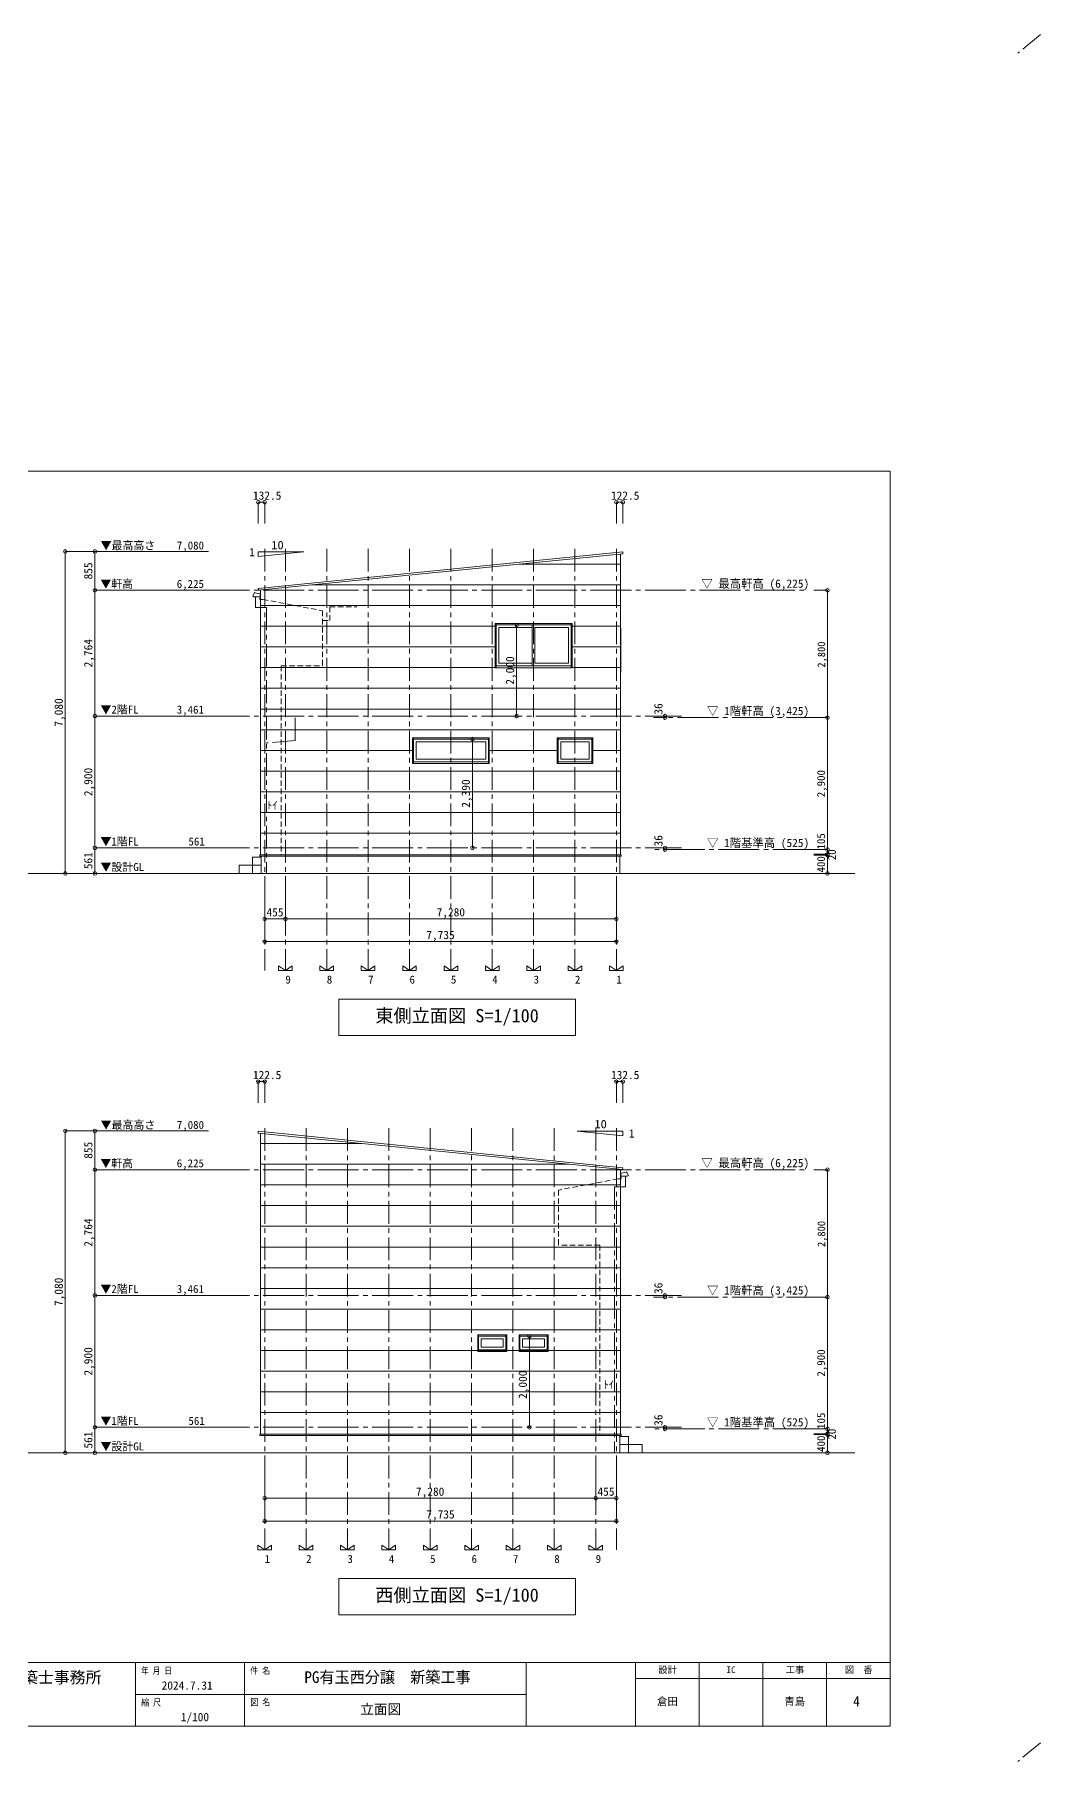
# Model space of a CAD drawing. Units: millimetres on the paper, enlarged 50 times, with parts at 1:100. Extents: x -16792 to 54909, y -26252 to 25759.
# Drawn here: x 1884 to 12947, y -26189 to -7202 of the extents above; entities that cross this region are included whole.
import ezdxf
from ezdxf.enums import TextEntityAlignment as Align

# ---------------------------------------------------------------- set-up
doc = ezdxf.new("R2010")
doc.units = ezdxf.units.MM
doc.header["$LTSCALE"] = 50
doc.header["$PDMODE"] = 32
doc.header["$PDSIZE"] = 40
for name, pattern in [('CHAIN1', [8, 5, -1, 1, -1]), ('CHAIN2', [12, 9, -1, 1, -1]), ('DASHED1', [1.8, 1.2, -0.6])]:
    doc.linetypes.add(name, pattern=pattern)
for name, color, linetype, lineweight in [('4-0_補助線', 1, 'Continuous', 9), ('4-1_通り芯・通り番号', 1, 'CHAIN2', 9), ('4-3_仕上線・樋', 6, 'CHAIN1', 13), ('4-8_ハッチング', 2, 'Continuous', 5), ('4-A_文字・書き込み', 7, 'Continuous', 13), ('4-E_ソリッド図形', 7, 'Continuous', 13), ('4-F_寸法・方位', 7, 'Continuous', 13), ('F-F_図面枠（共通）', 7, 'Continuous', 13)]:
    doc.layers.add(name, color=color, linetype=linetype, lineweight=lineweight)
doc.styles.add('ＭＳ ゴシック', font='')
doc.styles.get('ＭＳ ゴシック').set_extended_font_data('MS Gothic')

msp = doc.modelspace()

# ---------------------------------------------------------------- linework, layer by layer
at = {"layer": '4-0_補助線', "linetype": 'CHAIN1'}
for p, q in [((4415.32, -12856.27), (4415.32, -17492.72)), ((4642.82, -12856.27), (4642.82, -17492.72)), ((5097.82, -12856.27), (5097.82, -17492.72)), ((5552.82, -12856.27), (5552.82, -17492.72)), ((6007.82, -12856.27), (6007.82, -17492.72)), ((6462.82, -12856.27), (6462.82, -17492.72)), ((6917.82, -12856.27), (6917.82, -17492.72)), ((7372.82, -12856.27), (7372.82, -17492.72)), ((7827.82, -12856.27), (7827.82, -17492.72)), ((8282.82, -12856.27), (8282.82, -17492.72)), ((4415.32, -19226.27), (4415.32, -23862.72)), ((4870.32, -19226.27), (4870.32, -23862.72)), ((5325.32, -19226.27), (5325.32, -23862.72)), ((5780.32, -19226.27), (5780.32, -23862.72)), ((6235.32, -19226.27), (6235.32, -23862.72)), ((6690.32, -19226.27), (6690.32, -23862.72)), ((7145.32, -19226.27), (7145.32, -23862.72)), ((7600.32, -19226.27), (7600.32, -23862.72)), ((8055.32, -19226.27), (8055.32, -23862.72)), ((8282.82, -19226.27), (8282.82, -23862.72))]:
    msp.add_line(p, q, dxfattribs=at)
at = {"layer": '4-0_補助線'}
for p, q in [((4642.82, -17492.72), (4567.82, -17492.72)), ((5097.82, -17492.72), (5022.82, -17492.72)), ((5552.82, -17492.72), (5477.82, -17492.72)), ((6007.82, -17492.72), (5932.82, -17492.72)), ((6462.82, -17492.72), (6387.82, -17492.72)), ((6917.82, -17492.72), (6842.82, -17492.72)), ((7372.82, -17492.72), (7297.82, -17492.72)), ((7827.82, -17492.72), (7752.82, -17492.72)), ((8282.82, -17492.72), (8207.82, -17492.72)), ((4415.32, -23862.72), (4340.32, -23862.72)), ((4340.32, -23862.72), (4468.51, -23862.72)), ((4468.51, -23862.72), (4490.32, -23862.72)), ((4870.32, -23862.72), (4795.32, -23862.72)), ((5325.32, -23862.72), (5250.32, -23862.72)), ((5780.32, -23862.72), (5705.32, -23862.72)), ((6235.32, -23862.72), (6160.32, -23862.72)), ((6690.32, -23862.72), (6615.32, -23862.72)), ((7145.32, -23862.72), (7070.32, -23862.72)), ((7600.32, -23862.72), (7525.32, -23862.72)), ((8055.32, -23862.72), (7980.32, -23862.72))]:
    msp.add_line(p, q, dxfattribs=at)
for points in [[(4567.82, -17492.72), (4717.82, -17492.72), (4717.82, -17439.69), (4642.82, -17492.72), (4567.82, -17439.69)], [(5022.82, -17492.72), (5172.82, -17492.72), (5172.82, -17439.69), (5097.82, -17492.72), (5022.82, -17439.69)], [(5477.82, -17492.72), (5627.82, -17492.72), (5627.82, -17439.69), (5552.82, -17492.72), (5477.82, -17439.69)], [(5932.82, -17492.72), (6082.82, -17492.72), (6082.82, -17439.69), (6007.82, -17492.72), (5932.82, -17439.69)], [(6387.82, -17492.72), (6537.82, -17492.72), (6537.82, -17439.69), (6462.82, -17492.72), (6387.82, -17439.69)], [(6842.82, -17492.72), (6992.82, -17492.72), (6992.82, -17439.69), (6917.82, -17492.72), (6842.82, -17439.69)], [(7297.82, -17492.72), (7447.82, -17492.72), (7447.82, -17439.69), (7372.82, -17492.72), (7297.82, -17439.69)], [(7752.82, -17492.72), (7902.82, -17492.72), (7902.82, -17439.69), (7827.82, -17492.72), (7752.82, -17439.69)], [(8207.82, -17492.72), (8357.82, -17492.72), (8357.82, -17439.69), (8282.82, -17492.72), (8207.82, -17439.69)], [(4795.32, -23862.72), (4945.32, -23862.72), (4945.32, -23809.69), (4870.32, -23862.72), (4795.32, -23809.69)], [(5250.32, -23862.72), (5400.32, -23862.72), (5400.32, -23809.69), (5325.32, -23862.72), (5250.32, -23809.69)], [(5705.32, -23862.72), (5855.32, -23862.72), (5855.32, -23809.69), (5780.32, -23862.72), (5705.32, -23809.69)], [(6160.32, -23862.72), (6310.32, -23862.72), (6310.32, -23809.69), (6235.32, -23862.72), (6160.32, -23809.69)], [(6615.32, -23862.72), (6765.32, -23862.72), (6765.32, -23809.69), (6690.32, -23862.72), (6615.32, -23809.69)], [(7070.32, -23862.72), (7220.32, -23862.72), (7220.32, -23809.69), (7145.32, -23862.72), (7070.32, -23809.69)], [(7525.32, -23862.72), (7675.32, -23862.72), (7675.32, -23809.69), (7600.32, -23862.72), (7525.32, -23809.69)], [(7980.32, -23862.72), (8130.32, -23862.72), (8130.32, -23809.69), (8055.32, -23862.72), (7980.32, -23809.69)]]:
    msp.add_lwpolyline(points, close=True, dxfattribs=at)
msp.add_lwpolyline([(4490.32, -23862.72), (4490.32, -23809.69), (4415.32, -23862.72), (4340.32, -23809.69), (4340.32, -23862.72)], dxfattribs=at)
at = {"layer": '4-1_通り芯・通り番号'}
for p, q in [((3797.98, -13312.71), (10376.42, -13312.71)), ((3797.98, -14694.71), (8998.5, -14694.71)), ((10604.74, -14712.7), (8692.47, -14712.7)), ((3797.98, -16144.71), (8998.5, -16144.71)), ((10454.74, -16162.7), (8692.47, -16162.7)), ((3797.98, -19682.71), (10376.42, -19682.71)), ((3797.98, -21064.71), (8998.5, -21064.71)), ((10604.74, -21082.7), (8692.47, -21082.7)), ((3797.98, -22514.71), (8998.5, -22514.71)), ((10454.74, -22532.7), (8692.47, -22532.7))]:
    msp.add_line(p, q, dxfattribs=at)
at = {"layer": '4-3_仕上線・樋'}
for p, q in [((8261.47, -19871.75), (8261.47, -22795.2)), ((8384.54, -19871.75), (8261.47, -19871.75)), ((8384.54, -19755.78), (8384.54, -19871.75))]:
    msp.add_line(p, q, dxfattribs=at)
for points in [[(4313.6, -13385.78), (4313.6, -13501.75), (4436.67, -13501.75), (4436.67, -16425.2)], [(4751.17, -14715.79), (4751.17, -14964.22), (4436.67, -14990.15)]]:
    msp.add_lwpolyline(points, dxfattribs=at)
at = {"layer": '4-8_ハッチング'}
for p, q in [((7216.32, -13025.2), (8329.06, -13025.2)), ((4941.32, -13252.7), (8329.06, -13252.7)), ((4369.07, -13480.2), (8329.06, -13480.2)), ((4369.07, -13707.7), (6950.32, -13707.7)), ((7795.32, -13707.7), (8329.06, -13707.7)), ((4369.07, -13935.2), (6950.32, -13935.2)), ((7795.32, -13935.2), (8329.06, -13935.2)), ((4369.07, -14162.7), (6950.32, -14162.7)), ((7795.32, -14162.7), (8329.06, -14162.7)), ((4369.07, -14390.2), (8329.06, -14390.2)), ((4369.07, -14617.7), (8329.06, -14617.7)), ((4369.07, -14845.2), (8329.06, -14845.2)), ((4369.07, -15072.7), (6040.32, -15072.7)), ((6885.32, -15072.7), (7632.82, -15072.7)), ((8022.81, -15072.7), (8329.06, -15072.7)), ((4369.07, -15300.2), (8329.06, -15300.2)), ((4369.07, -15527.7), (8329.06, -15527.7)), ((4369.07, -15755.2), (8329.06, -15755.2)), ((4369.07, -15982.7), (8329.06, -15982.7)), ((4282.82, -16335.2), (4377.82, -16335.2)), ((4282.82, -16335.2), (4282.82, -16425.2)), ((4369.06, -19395.2), (5481.82, -19395.2)), ((4369.06, -19622.7), (7756.81, -19622.7)), ((4369.07, -19850.2), (8329.06, -19850.2)), ((4369.07, -20077.7), (8329.06, -20077.7)), ((4369.07, -20305.2), (8329.06, -20305.2)), ((4369.07, -20532.7), (8329.06, -20532.7)), ((4369.07, -20760.2), (8329.06, -20760.2)), ((4369.07, -20987.7), (8329.06, -20987.7)), ((4369.07, -21215.2), (8329.06, -21215.2)), ((4369.07, -21442.7), (8329.06, -21442.7)), ((4369.07, -21670.2), (8329.06, -21670.2)), ((4369.07, -21897.7), (8329.06, -21897.7)), ((4369.07, -22125.2), (8329.06, -22125.2)), ((4369.07, -22352.7), (8329.06, -22352.7)), ((8415.32, -22705.2), (8320.32, -22705.2)), ((8415.32, -22705.2), (8415.32, -22795.2))]:
    msp.add_line(p, q, dxfattribs=at)
at = {"layer": '4-A_文字・書き込み'}
for p, q in [((4345.32, -12577.85), (4345.32, -12344.4)), ((4415.32, -12577.85), (4415.32, -12344.4)), ((8282.82, -12577.85), (8282.82, -12344.4)), ((8352.82, -12577.85), (8352.82, -12344.4)), ((4345.32, -18947.85), (4345.32, -18714.4)), ((4415.32, -18947.85), (4415.32, -18714.4)), ((8282.82, -18947.85), (8282.82, -18714.4)), ((8352.82, -18947.85), (8352.82, -18714.4))]:
    msp.add_line(p, q, dxfattribs=at)
at = {"layer": '4-E_ソリッド図形'}
for p, q in [((5232.03, -24576.38), (5232.03, -24176.38)), ((7832.03, -24576.38), (5232.03, -24576.38))]:
    msp.add_line(p, q, dxfattribs=at)
msp.add_lwpolyline([(5232.03, -17806.38), (7832.03, -17806.38), (7832.03, -18206.38), (5232.03, -18206.38)], close=True, dxfattribs=at)
msp.add_lwpolyline([(5232.03, -24176.38), (7832.03, -24176.38), (7832.03, -24576.38)], dxfattribs=at)
at = {"layer": '4-F_寸法・方位'}
for p, q in [((4415.32, -12344.4), (4345.32, -12344.4)), ((8352.82, -12344.4), (8282.82, -12344.4)), ((2222.48, -12885.21), (3797.98, -12885.21)), ((2222.48, -12885.21), (2222.48, -16425.21)), ((2547.98, -13312.71), (2547.98, -12885.21)), ((2547.98, -13312.71), (3797.98, -13312.71)), ((2547.98, -13312.71), (3797.98, -13312.71)), ((2547.98, -13312.71), (2547.98, -14694.71)), ((4369.07, -13412.7), (4395.22, -13412.7)), ((10454.74, -13312.7), (10604.74, -13312.7)), ((10604.74, -14712.7), (10604.74, -13312.7)), ((7795.32, -13678.2), (6950.32, -13678.2)), ((6950.32, -13678.2), (6950.32, -14163.2)), ((6960.32, -14163.2), (6960.32, -13678.2)), ((6960.32, -13693.2), (7785.31, -13693.2)), ((7358.07, -13722.71), (6989.82, -13722.71)), ((6989.82, -13722.71), (6989.82, -14113.7)), ((7186.06, -13693.2), (7186.06, -14694.71)), ((7358.07, -13693.2), (7358.07, -14143.2)), ((7387.56, -13722.71), (7755.82, -13722.71)), ((7387.56, -14113.7), (7387.56, -13722.71)), ((7755.82, -14113.7), (7755.82, -13722.71)), ((7785.31, -13678.2), (7785.31, -14163.2)), ((7795.32, -14163.2), (7795.32, -13678.2)), ((6950.32, -14163.2), (7795.32, -14163.2)), ((7785.31, -14143.2), (6960.32, -14143.2)), ((6989.82, -14113.7), (7358.07, -14113.7)), ((7387.56, -14113.7), (7755.82, -14113.7)), ((2547.98, -14694.71), (3797.98, -14694.71)), ((2547.98, -14694.71), (3797.98, -14694.71)), ((2547.98, -14694.71), (2547.98, -16144.71)), ((8817.65, -14694.71), (8817.65, -14712.7)), ((10454.74, -14712.7), (10604.74, -14712.7)), ((10604.74, -14712.7), (10454.74, -14712.7)), ((10604.74, -16162.7), (10604.74, -14712.7)), ((6885.32, -14933.2), (6040.32, -14933.2)), ((6040.32, -15218.21), (6040.32, -14933.2)), ((6050.31, -15218.21), (6050.31, -14933.2)), ((6875.32, -14948.21), (6050.31, -14948.21)), ((6079.82, -14977.7), (6079.82, -15168.7)), ((6845.82, -14977.7), (6079.82, -14977.7)), ((6700.3, -14948.21), (6700.3, -16144.71)), ((6845.82, -14977.7), (6845.82, -15168.7)), ((6875.32, -14933.2), (6875.32, -15218.21)), ((6885.32, -15218.21), (6885.32, -14933.2)), ((8022.81, -14933.2), (7632.82, -14933.2)), ((7632.82, -14933.2), (7632.82, -15218.21)), ((7642.81, -15218.21), (7642.81, -14933.2)), ((7642.81, -14948.21), (8012.81, -14948.21)), ((7983.32, -14977.7), (7983.32, -15168.7)), ((8012.81, -15218.21), (8012.81, -14933.2)), ((8022.81, -15218.21), (8022.81, -14933.2)), ((6079.82, -15168.7), (6845.82, -15168.7)), ((7672.32, -15168.7), (7983.32, -15168.7)), ((6040.32, -15218.21), (6885.32, -15218.21)), ((6875.32, -15198.2), (6050.31, -15198.2)), ((7632.82, -15218.21), (8022.81, -15218.21)), ((8012.81, -15198.2), (7642.81, -15198.2)), ((2547.98, -16144.71), (3797.98, -16144.71)), ((2547.98, -16144.71), (3797.98, -16144.71)), ((2547.98, -16144.71), (2547.98, -16425.21)), ((8817.65, -16144.71), (8817.65, -16162.7)), ((10454.74, -16162.7), (10604.74, -16162.7)), ((10604.74, -16162.7), (10454.74, -16162.7)), ((10454.74, -16215.2), (10604.74, -16215.2)), ((10604.74, -16215.2), (10454.74, -16215.2)), ((10454.74, -16225.2), (10604.74, -16225.2)), ((10604.74, -16225.2), (10454.74, -16225.2)), ((10604.74, -16215.2), (10604.74, -16162.7)), ((10604.74, -16225.2), (10604.74, -16215.2)), ((10604.74, -16425.2), (10604.74, -16225.2)), ((-8095.29, -16425.2), (10904.71, -16425.2)), ((2222.48, -16425.21), (2547.98, -16425.21)), ((2547.98, -16425.21), (2372.48, -16425.21)), ((2547.98, -16425.21), (3797.98, -16425.21)), ((2547.98, -16425.21), (3797.98, -16425.21)), ((2547.98, -16425.21), (3797.98, -16425.21)), ((10604.74, -16425.2), (10454.74, -16425.2)), ((4415.32, -16925.2), (4415.32, -16675.2)), ((4642.82, -16925.2), (4642.82, -16675.2)), ((8282.82, -16925.2), (8282.82, -16675.2)), ((4415.32, -17175.2), (4415.32, -16925.2)), ((4415.32, -16925.2), (4642.82, -16925.2)), ((4642.82, -16925.2), (8282.82, -16925.2)), ((8282.82, -17175.2), (8282.82, -16925.2)), ((4415.32, -17175.2), (8282.82, -17175.2)), ((4415.32, -18714.4), (4345.32, -18714.4)), ((8352.82, -18714.4), (8282.82, -18714.4)), ((2222.48, -19255.21), (3797.98, -19255.21)), ((2222.48, -19255.21), (2222.48, -22795.21)), ((2547.98, -19682.71), (2547.98, -19255.21)), ((2547.98, -19682.71), (3797.98, -19682.71)), ((2547.98, -19682.71), (3797.98, -19682.71)), ((2547.98, -19682.71), (2547.98, -21064.71)), ((10454.74, -19682.7), (10604.74, -19682.7)), ((10604.74, -21082.7), (10604.74, -19682.7)), ((8329.07, -19782.7), (8302.92, -19782.7)), ((2547.98, -21064.71), (3797.98, -21064.71)), ((2547.98, -21064.71), (3797.98, -21064.71)), ((2547.98, -21064.71), (2547.98, -22514.71)), ((8817.65, -21064.71), (8817.65, -21082.7)), ((10454.74, -21082.7), (10604.74, -21082.7)), ((10604.74, -21082.7), (10454.74, -21082.7)), ((10604.74, -22532.7), (10604.74, -21082.7)), ((6757.82, -21498.2), (6757.82, -21683.2)), ((7077.82, -21498.2), (6757.82, -21498.2)), ((6767.82, -21498.2), (6767.82, -21683.2)), ((6767.82, -21513.2), (7067.82, -21513.2)), ((7038.32, -21542.7), (6797.31, -21542.7)), ((6797.31, -21633.7), (6797.31, -21542.7)), ((6797.31, -21633.7), (7038.32, -21633.7)), ((7038.32, -21542.7), (7038.32, -21633.7)), ((7067.82, -21498.2), (7067.82, -21683.2)), ((7212.82, -21498.2), (7212.82, -21683.2)), ((7532.82, -21498.2), (7212.82, -21498.2)), ((7222.82, -21498.2), (7222.82, -21683.2)), ((7222.82, -21513.2), (7522.82, -21513.2)), ((7493.32, -21542.7), (7252.31, -21542.7)), ((7252.31, -21633.7), (7252.31, -21542.7)), ((7252.31, -21633.7), (7493.32, -21633.7)), ((7326.67, -21513.2), (7326.67, -22514.71)), ((7493.32, -21542.7), (7493.32, -21633.7)), ((7522.82, -21498.2), (7522.82, -21683.2)), ((7077.82, -21683.2), (6757.82, -21683.2)), ((7067.82, -21663.2), (6767.82, -21663.2)), ((7532.82, -21683.2), (7212.82, -21683.2)), ((7522.82, -21663.2), (7222.82, -21663.2)), ((2547.98, -22514.71), (3797.98, -22514.71)), ((2547.98, -22514.71), (3797.98, -22514.71)), ((2547.98, -22514.71), (2547.98, -22795.21)), ((8817.65, -22514.71), (8817.65, -22532.7)), ((10454.74, -22532.7), (10604.74, -22532.7)), ((10604.74, -22532.7), (10454.74, -22532.7)), ((10454.74, -22585.2), (10604.74, -22585.2)), ((10604.74, -22585.2), (10454.74, -22585.2)), ((10604.74, -22585.2), (10604.74, -22532.7)), ((10604.74, -22595.2), (10604.74, -22585.2)), ((10454.74, -22595.2), (10604.74, -22595.2)), ((10604.74, -22595.2), (10454.74, -22595.2)), ((10604.74, -22795.2), (10604.74, -22595.2)), ((-8095.29, -22795.2), (10904.71, -22795.2)), ((2222.48, -22795.21), (2547.98, -22795.21)), ((2547.98, -22795.21), (2372.48, -22795.21)), ((2547.98, -22795.21), (3797.98, -22795.21)), ((2547.98, -22795.21), (3797.98, -22795.21)), ((2547.98, -22795.21), (3797.98, -22795.21)), ((10604.74, -22795.2), (10454.74, -22795.2)), ((4415.32, -23295.2), (4415.32, -23045.2)), ((8055.32, -23295.2), (8055.32, -23045.2)), ((8282.82, -23295.2), (8282.82, -23045.2)), ((4415.32, -23545.2), (4415.32, -23295.2)), ((4415.32, -23295.2), (8055.32, -23295.2)), ((8055.32, -23295.2), (8282.82, -23295.2)), ((8282.82, -23545.2), (8282.82, -23295.2)), ((4415.32, -23545.2), (8282.82, -23545.2))]:
    msp.add_line(p, q, dxfattribs=at)
at = {"layer": '4-F_寸法・方位', "color": 3, "lineweight": 20}
for p, q in [((8352.82, -12890.45), (4345.31, -13291.2)), ((8329.06, -16220.21), (8329.06, -12913.93)), ((4345.31, -13291.2), (4347.41, -13312.1)), ((4347.41, -13312.1), (4369.07, -13309.93)), ((4361.56, -13397.71), (4361.56, -13412.7)), ((4369.07, -13397.71), (4361.56, -13397.71)), ((4361.56, -13412.7), (4369.07, -13412.7)), ((4369.07, -13309.93), (4369.07, -16220.21)), ((4282.82, -16245.2), (4282.82, -16335.2)), ((4282.82, -16245.2), (4377.82, -16245.2)), ((4361.56, -16220.21), (4361.56, -16235.2)), ((8336.57, -16220.21), (4361.56, -16220.21)), ((4361.56, -16235.2), (8336.57, -16235.2)), ((4377.82, -16235.2), (4377.82, -16425.2)), ((8320.31, -16425.2), (8320.31, -16235.2)), ((8336.57, -16235.2), (8336.57, -16220.21)), ((4132.82, -16335.2), (4282.82, -16335.2)), ((4132.82, -16335.2), (4132.82, -16425.2)), ((4345.31, -19260.45), (4345.31, -19281.55)), ((4345.31, -19260.45), (8352.82, -19661.2)), ((4345.31, -19281.55), (8350.73, -19682.1)), ((4369.06, -19283.93), (4369.06, -22590.2)), ((7852.82, -19260.45), (8352.82, -19260.45)), ((8329.06, -22590.2), (8329.06, -19679.93)), ((8350.73, -19682.1), (8352.82, -19661.2)), ((8336.56, -19767.7), (8329.06, -19767.7)), ((8329.06, -19782.7), (8336.56, -19782.7)), ((8336.56, -19782.7), (8336.56, -19767.7)), ((4361.56, -22590.2), (4361.56, -22605.2)), ((8336.56, -22590.2), (4361.56, -22590.2)), ((8336.56, -22605.2), (8336.56, -22590.2)), ((4361.56, -22605.2), (8336.56, -22605.2)), ((8320.31, -22795.2), (8320.31, -22605.2)), ((8320.32, -22605.2), (8320.32, -22795.2)), ((8415.32, -22615.2), (8320.32, -22615.2)), ((8415.32, -22615.2), (8415.32, -22705.2)), ((8565.32, -22705.2), (8415.32, -22705.2)), ((8565.32, -22705.2), (8565.32, -22795.2))]:
    msp.add_line(p, q, dxfattribs=at)
at = {"layer": '4-F_寸法・方位', "color": 2, "lineweight": 5}
for p, q in [((4283.31, -13375.2), (4302.42, -13337)), ((4295.32, -13382.95), (4283.31, -13375.2)), ((4365.32, -13382.95), (4295.32, -13382.95)), ((4304.82, -13338.2), (4307.82, -13339.7)), ((4360.32, -13351.7), (4307.82, -13339.7)), ((8394.82, -19705.2), (8391.82, -19706.7)), ((8393.32, -19708.2), (8391.82, -19706.7)), ((8394.82, -19705.2), (8395.72, -19707)), ((8395.72, -19707), (8414.81, -19745.2)), ((8414.81, -19745.2), (8402.82, -19752.95)), ((8402.82, -19752.95), (8332.82, -19752.95))]:
    msp.add_line(p, q, dxfattribs=at)
at = {"layer": '4-F_寸法・方位', "linetype": 'DASHED1'}
for p, q in [((4395.22, -13412.7), (5051.57, -13537.49)), ((5051.57, -13537.49), (5051.57, -14143.2)), ((5051.57, -13644.71), (5130.32, -13644.71)), ((5130.32, -13494.71), (5427.44, -13494.71)), ((5130.32, -13494.71), (5130.32, -13644.71)), ((4596.57, -14143.2), (4596.57, -16220.21)), ((4596.57, -14143.2), (5051.57, -14143.2)), ((8302.92, -19782.7), (7646.57, -19907.49)), ((7646.57, -19907.49), (7646.57, -20513.2)), ((8101.57, -20513.2), (7646.57, -20513.2)), ((8101.57, -20513.2), (8101.57, -22590.21))]:
    msp.add_line(p, q, dxfattribs=at)
at = {"layer": '4-F_寸法・方位', "color": 1, "lineweight": 9}
for q in [(8329.06, -13728.2), (8330.56, -14213.2)]:
    msp.add_line((8330.56, -13728.2), q, dxfattribs=at)
at = {"layer": '4-F_寸法・方位', "color": 3, "lineweight": 20}
msp.add_lwpolyline([(4845.32, -12890.45), (4345.32, -12940.45), (4345.32, -12890.45)], close=True, dxfattribs=at)
for points in [[(4347.41, -13312.1), (8352.82, -12911.56), (8352.82, -12890.45)], [(7852.82, -19260.45), (8352.82, -19310.45), (8352.82, -19260.45)]]:
    msp.add_lwpolyline(points, dxfattribs=at)
at = {"layer": '4-F_寸法・方位', "color": 2, "lineweight": 5}
for points in [[(4302.42, -13337), (4303.32, -13335.2), (4306.32, -13336.7), (4304.82, -13338.2)], [(4360.32, -13351.7), (4365.32, -13349.2), (4365.32, -13382.95)], [(8337.81, -19721.7), (8332.82, -19719.2), (8332.82, -19752.95)], [(8393.32, -19708.2), (8390.31, -19709.7), (8337.81, -19721.7)]]:
    msp.add_lwpolyline(points, dxfattribs=at)
at = {"layer": '4-F_寸法・方位'}
for points in [[(7983.32, -14977.7), (7672.32, -14977.7), (7672.32, -15168.7)], [(7077.82, -21683.2), (7077.82, -21626.66), (7077.82, -21498.2)], [(7532.82, -21683.2), (7532.82, -21626.66), (7532.82, -21498.2)]]:
    msp.add_lwpolyline(points, dxfattribs=at)
for p in [(4345.32, -12344.4), (4415.32, -12344.4), (8282.82, -12344.4), (8352.82, -12344.4), (2222.48, -12885.21), (2547.98, -12885.21), (2547.98, -13312.71), (10604.74, -13312.7), (7186.06, -13693.2), (2547.98, -14694.71), (7186.06, -14694.71), (8817.65, -14694.71), (8817.65, -14712.7), (10604.74, -14712.7), (6700.3, -14948.21), (2547.98, -16144.71), (6700.3, -16144.71), (8817.65, -16144.71), (8817.65, -16162.7), (10604.74, -16162.7), (10604.74, -16215.2), (10604.74, -16225.2), (2222.48, -16425.21), (2547.98, -16425.21), (10604.74, -16425.2), (4415.32, -16925.2), (4642.82, -16925.2), (8282.82, -16925.2), (4415.32, -17175.2), (8282.82, -17175.2), (4345.32, -18714.4), (4415.32, -18714.4), (8282.82, -18714.4), (8352.82, -18714.4), (2222.48, -19255.21), (2547.98, -19255.21), (2547.98, -19682.71), (10604.74, -19682.7), (2547.98, -21064.71), (8817.65, -21064.71), (8817.65, -21082.7), (10604.74, -21082.7), (7326.67, -21513.2), (2547.98, -22514.71), (7326.67, -22514.71), (8817.65, -22514.71), (8817.65, -22532.7), (10604.74, -22532.7), (10604.74, -22585.2), (10604.74, -22595.2), (2222.48, -22795.21), (2547.98, -22795.21), (10604.74, -22795.2), (4415.32, -23295.2), (8055.32, -23295.2), (8282.82, -23295.2), (4415.32, -23545.2), (8282.82, -23545.2)]:
    msp.add_point(p, dxfattribs=at)
at = {"layer": 'F-F_図面枠（共通）', "color": 1, "linetype": 'CHAIN1', "lineweight": 9}
for p, q in [((12947.25, -7202.36), (12699.07, -7408.14)), ((12947.25, -25982.85), (12699.07, -26188.62))]:
    msp.add_line(p, q, dxfattribs=at)
at = {"layer": 'F-F_図面枠（共通）'}
for p, q in [((-8505.74, -12001.67), (11294.26, -12001.67)), ((11294.26, -12001.67), (11294.26, -25801.67)), ((-8505.74, -25101.67), (11294.26, -25101.67)), ((2994.26, -25101.67), (2994.26, -25801.67)), ((4194.26, -25101.67), (4194.26, -25801.67)), ((7291.71, -25101.67), (7291.71, -25801.67)), ((8494.26, -25101.67), (8494.26, -25801.67)), ((9194.26, -25101.67), (9194.26, -25801.67)), ((9894.26, -25101.67), (9894.26, -25801.67)), ((10594.26, -25101.67), (10594.26, -25801.67)), ((8494.26, -25276.67), (11294.26, -25276.67)), ((2994.26, -25451.67), (7291.71, -25451.67)), ((-8505.74, -25801.67), (11294.26, -25801.67))]:
    msp.add_line(p, q, dxfattribs=at)

# ---------------------------------------------------------------- texts
at = {"layer": '4-0_補助線', "style": 'ＭＳ ゴシック'}
for s, p in [('9', (4642.82, -17662.72)), ('8', (5097.82, -17662.72)), ('7', (5552.82, -17662.72)), ('6', (6007.82, -17662.72)), ('5', (6462.82, -17662.72)), ('4', (6917.82, -17662.72)), ('3', (7372.82, -17662.72)), ('2', (7827.82, -17662.72)), ('1', (8282.82, -17662.72)), ('1', (4415.32, -24032.72)), ('2', (4870.32, -24032.72)), ('3', (5325.32, -24032.72)), ('4', (5780.32, -24032.72)), ('5', (6235.32, -24032.72)), ('6', (6690.32, -24032.72)), ('7', (7145.32, -24032.72)), ('8', (7600.32, -24032.72)), ('9', (8055.32, -24032.72))]:
    msp.add_text(s, height=87.98, dxfattribs=at).set_placement(p, align=Align.BOTTOM_LEFT)
at = {"layer": '4-A_文字・書き込み', "style": 'ＭＳ ゴシック'}
for s, height, p in [('1', 91.64, (4246.02, -12966.77)), ('ﾄｲ', 84.31, (4441.15, -15743.12)), ('1', 91.64, (8421.18, -19357.79)), ('ﾄｲ', 84.31, (8141.99, -22113.12))]:
    msp.add_text(s, height=height, dxfattribs=at).set_placement(p, align=Align.BOTTOM_LEFT)
at = {"layer": '4-A_文字・書き込み', "style": 'ＭＳ ゴシック', "width": 1.1}
for p in [(4487.18, -12888.55), (8041.09, -19254.45)]:
    msp.add_text('10', height=91.64, dxfattribs=at).set_placement(p, align=Align.BOTTOM_LEFT)
at = {"layer": '4-E_ソリッド図形', "style": 'ＭＳ ゴシック'}
for s, p in [('東側立面図 S=1/100', (5632.03, -18106.38)), ('西側立面図 S=1/100', (5632.03, -24476.38))]:
    msp.add_text(s, height=146.6, dxfattribs=at).set_placement(p, align=Align.BOTTOM_LEFT)
at = {"layer": '4-F_寸法・方位', "style": 'ＭＳ ゴシック'}
for s, height, p in [('132.5', 91.64, (4286.57, -12344.4)), ('122.5', 91.64, (8224.07, -12344.4)), ('▼最高高さ', 87.98, (2611.1, -12890.45)), ('7,080', 87.98, (3448.88, -12890.45)), ('▼軒高', 87.98, (2608.6, -13312.71)), ('6,225', 87.98, (3447.98, -13312.71)), ('▽ 最高軒高 (6,225)', 91.64, (9217.24, -13312.7)), ('▼2階FL', 87.98, (2609.23, -14694.71)), ('3,461', 87.98, (3447.98, -14694.71)), ('▽ 1階軒高 (3,425)', 91.64, (9279.74, -14712.7)), ('▼1階FL', 87.98, (2609.23, -16144.71)), ('561', 87.98, (3576.73, -16144.71)), ('▽ 1階基準高 (525)', 91.64, (9279.74, -16162.7)), ('▼設計GL', 87.98, (2609.85, -16425.21)), ('455', 91.64, (4435.32, -16925.2)), ('7,280', 91.64, (6306.57, -16925.2)), ('7,735', 91.64, (6192.82, -17175.2)), ('122.5', 91.64, (4286.57, -18714.4)), ('132.5', 91.64, (8224.07, -18714.4)), ('▼最高高さ', 87.98, (2611.1, -19260.45)), ('7,080', 87.98, (3448.88, -19260.45)), ('▼軒高', 87.98, (2608.6, -19682.71)), ('▽ 最高軒高 (6,225)', 91.64, (9217.24, -19682.7)), ('6,225', 87.98, (3447.98, -19682.71)), ('▼2階FL', 87.98, (2609.23, -21064.71)), ('3,461', 87.98, (3447.98, -21064.71)), ('▽ 1階軒高 (3,425)', 91.64, (9279.74, -21082.7)), ('▼1階FL', 87.98, (2609.23, -22514.71)), ('561', 87.98, (3576.73, -22514.71)), ('▽ 1階基準高 (525)', 91.64, (9279.74, -22532.7)), ('▼設計GL', 87.98, (2609.85, -22795.21)), ('7,280', 91.64, (6079.07, -23295.2)), ('455', 91.64, (8075.32, -23295.2)), ('7,735', 91.64, (6192.82, -23545.2))]:
    msp.add_text(s, height=height, dxfattribs=at).set_placement(p, align=Align.BOTTOM_LEFT)
for s, height, p in [('855', 91.64, (2547.98, -13192.71)), ('2,764', 91.64, (2547.98, -14159.96)), ('2,000', 91.64, (7186.06, -14350.2)), ('2,800', 84.31, (10604.74, -14162.7)), ('7,080', 91.64, (2222.48, -14811.46)), ('36', 91.64, (8817.65, -14679.02)), ('2,900', 91.64, (2547.98, -15575.96)), ('2,900', 87.98, (10604.74, -15587.7)), ('2,390', 91.64, (6700.3, -15702.71)), ('36', 91.64, (8817.65, -16129.02)), ('105', 87.98, (10604.74, -16162.7)), ('561', 91.64, (2547.98, -16378.71)), ('400', 87.98, (10604.74, -16415.2)), ('20', 87.98, (10724.74, -16280.2)), ('855', 91.64, (2547.98, -19562.71)), ('2,764', 91.64, (2547.98, -20529.96)), ('2,800', 84.31, (10604.74, -20532.7)), ('7,080', 91.64, (2222.48, -21181.46)), ('36', 91.64, (8817.65, -21049.02)), ('2,900', 91.64, (2547.98, -21945.96)), ('2,900', 87.98, (10604.74, -21957.7)), ('2,000', 91.64, (7326.67, -22202.32)), ('36', 91.64, (8817.65, -22499.02)), ('105', 87.98, (10604.74, -22532.7)), ('561', 91.64, (2547.98, -22748.71)), ('20', 87.98, (10724.74, -22650.2)), ('400', 87.98, (10604.74, -22785.2))]:
    msp.add_text(s, height=height, rotation=90, dxfattribs=at).set_placement(p, align=Align.BOTTOM_LEFT)
at = {"layer": 'F-F_図面枠（共通）', "style": 'ＭＳ ゴシック'}
for s, height, p in [('株式会社\u3000LIFEFUND\u3000InDesign office\u3000一級建築士事務所', 128.3, (-2011.9, -25366.96)), ('設計', 73.31, (8744.26, -25239.17)), ('IC', 73.31, (9494.26, -25239.17)), ('工事', 73.31, (10144.26, -25239.17)), ('図\u3000番', 73.31, (10794.26, -25239.17)), ('倉田', 84.31, (8729.26, -25596.67)), ('青島', 84.31, (10129.26, -25596.67)), ('1/100', 91.64, (3492.1, -25773.6))]:
    msp.add_text(s, height=height, dxfattribs=at).set_placement(p, align=Align.BOTTOM_LEFT)
for s, height, width, p in [('年 月 日', 73.31, 0.8, (3056.48, -25249.03)), ('件 名', 73.31, 0.85, (4256.48, -25249.03)), ('PG有玉西分譲\u3000新築工事', 128.3, 0.95, (4851.71, -25364.17)), ('縮 尺', 73.31, 0.85, (3056.48, -25599.03)), ('図 名', 73.31, 0.85, (4256.83, -25595.79))]:
    msp.add_text(s, height=height, dxfattribs=dict(at, width=width)).set_placement(p, align=Align.BOTTOM_LEFT)
at = {"layer": 'F-F_図面枠（共通）', "color": 3, "style": 'ＭＳ ゴシック'}
for s, height, p in [('2024.7.31', 91.64, (3281.76, -25426.67)), ('立面図', 110, (5466.71, -25701.67)), ('4', 110, (10886.56, -25614.17))]:
    msp.add_text(s, height=height, dxfattribs=at).set_placement(p, align=Align.BOTTOM_LEFT)

doc.saveas('drawing.dxf')
